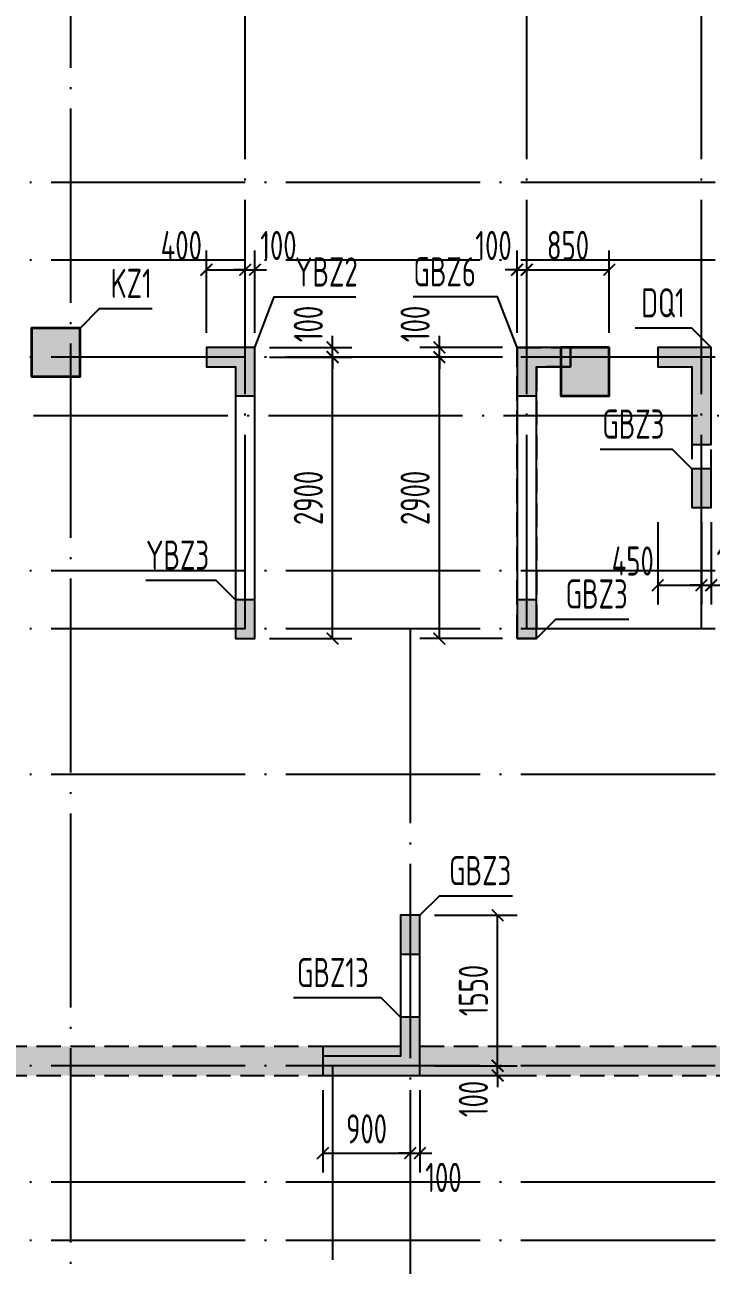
# Model space of a CAD drawing. Extents: x -812054 to 22247, y -644080 to 1003627.
# Drawn here: x -455726 to -448656, y -150435 to -137658 of the extents above; entities that cross this region are included whole.
import ezdxf
from ezdxf.enums import TextEntityAlignment as Align

# ---------------------------------------------------------------- set-up
doc = ezdxf.new("R2010")
doc.units = 0
doc.header["$LTSCALE"] = 1000
doc.linetypes.add('__DASH', pattern=[0.35, 0.25, -0.1])
doc.linetypes.add('DOTE', pattern=[2.42, 2, -0.2, 0.02, -0.2])
doc.layers.get('0').update_dxf_attribs({"linetype": 'CONTINUOUS'})
doc.layers.get('DEFPOINTS').update_dxf_attribs({"linetype": 'CONTINUOUS'})
for name, color, linetype in [('A-DOTE', 10, 'DOTE'), ('COLU_DE_TEXT', 7, 'CONTINUOUS'), ('LABEL', 1, 'CONTINUOUS'), ('S-Q墙填充', 252, 'CONTINUOUS'), ('S-Q墙实线', 6, 'CONTINUOUS'), ('S-Q墙标注', 3, 'CONTINUOUS'), ('S-X详图填充', 252, 'CONTINUOUS'), ('S-X详图实线', 4, 'CONTINUOUS'), ('S-Z柱实线', 6, 'CONTINUOUS')]:
    doc.layers.add(name, color=color, linetype=linetype)
doc.styles.add('TSSD_REIN', font='tssdeng.shx', dxfattribs={"width": 0.7, "height": 300, "bigfont": 'tssdchn.shx'})
doc.styles.add('结构文字', font='zstxt.shx', dxfattribs={"width": 0.7, "bigfont": 'zshz.shx'})
doc.dimstyles.new('STRUCK', dxfattribs={"dimtxt": 400, "dimasz": 121, "dimexe": 200, "dimexo": 150, "dimgap": 115, "dimtad": 1, "dimdec": 0, "dimdsep": 46, "dimtxsty": '结构文字', "dimblk": 'ARCHTICK', "dimcen": 400, "dimclrd": 3, "dimclre": 3, "dimclrt": 7, "dimadec": 0, "dimazin": 0, "dimtfac": 1, "dimtdec": 0, "dimtix": 1, "dimtmove": 2, "dimatfit": 3, "dimldrblk": '_DIMX', "dimfxl": 1, "dimtolj": 1, "dimtzin": 0, "dimarcsym": 0})

# ---------------------------------------------------------------- blocks, each defined once
blk = doc.blocks.new('20210812.03353967')
at = {"layer": 'A-DOTE'}
for p, q in [((-189570.9, -43152.1), (-189570.9, -60652.1)), ((-187770.9, -53352.1), (-187770.9, -43152.1)), ((-184870.9, -53352.1), (-184870.9, -43152.1)), ((-183070.9, -53352.1), (-183070.9, -43152.1)), ((-163570.9, -48752.1), (-216570.9, -48752.1)), ((-163570.9, -49552.1), (-216570.9, -49552.1)), ((-163570.9, -50552.1), (-216570.9, -50552.1)), ((-216570.9, -51151.8), (-163570.9, -51151.8)), ((-163570.9, -52752.1), (-216570.9, -52752.1)), ((-163570.9, -53352.1), (-216570.9, -53352.1)), ((-186070.9, -53352.1), (-186070.9, -60652.1)), ((-163570.9, -54852.1), (-216570.9, -54852.1)), ((-163570.9, -57852.1), (-216570.9, -57852.1)), ((-186870.9, -57852.1), (-186870.9, -60652.1)), ((-163570.9, -59052.1), (-216570.9, -59052.1)), ((-163570.9, -59652.1), (-216570.9, -59652.1))]:
    blk.add_line(p, q, dxfattribs=at)
blk = doc.blocks.new('_ArchTick')
at = {"color": 0, "linetype": 'ByBlock', "const_width": 0.15}
blk.add_lwpolyline([(-0.5, -0.5), (0.5, 0.5)], dxfattribs=at)
blk = doc.blocks.new('*D761')
at = {"layer": 'DEFPOINTS', "color": 0, "transparency": 16777216}
for p in [(-451656, -148381), (-450856, -148381), (-451656, -148481)]:
    blk.add_point(p, dxfattribs=at)
at = {"layer": 'S-Q墙标注', "color": 3, "lineweight": -2, "transparency": 16777216}
for p, q in [((-450856, -148381), (-450856, -148260)), ((-451506, -148381), (-450656, -148381)), ((-450856, -148481), (-450856, -148381)), ((-451506, -148481), (-450656, -148481)), ((-450856, -148481), (-450856, -148602))]:
    blk.add_line(p, q, dxfattribs=at)
at = {"layer": 'S-Q墙标注', "color": 3, "lineweight": -2, "transparency": 16777216, "xscale": 121, "yscale": 121, "zscale": 121}
for p, rotation in [((-450856, -148381), 270), ((-450856, -148481), 90)]:
    blk.add_blockref('_ArchTick', p, dxfattribs=dict(at, rotation=rotation))
at = {"layer": 'S-Q墙标注', "color": 7, "transparency": 16777216, "insert": (-451106, -148723), "char_height": 300, "attachment_point": 5, "rotation": 90, "style": 'TSSD_REIN'}
blk.add_mtext('\\A1;100', dxfattribs=at)
blk = doc.blocks.new('_DIMX')
blk.add_line((-150, 0), (150, 0))
at = {"const_width": 50}
blk.add_lwpolyline([(-70, -70), (70, 70)], dxfattribs=at)
blk = doc.blocks.new('*D762')
at = {"layer": 'DEFPOINTS', "color": 0, "transparency": 16777216}
for p in [(-451656, -146831), (-450856, -146831), (-451656, -148381)]:
    blk.add_point(p, dxfattribs=at)
at = {"layer": 'S-Q墙标注', "color": 3, "lineweight": -2, "transparency": 16777216}
for p, q in [((-451506, -146831), (-450656, -146831)), ((-450856, -148381), (-450856, -146831)), ((-451506, -148381), (-450656, -148381))]:
    blk.add_line(p, q, dxfattribs=at)
at = {"layer": 'S-Q墙标注', "color": 3, "lineweight": -2, "transparency": 16777216, "xscale": 121, "yscale": 121, "zscale": 121}
for p, rotation in [((-450856, -146831), 90), ((-450856, -148381), 270)]:
    blk.add_blockref('_ArchTick', p, dxfattribs=dict(at, rotation=rotation))
at = {"layer": 'S-Q墙标注', "color": 7, "transparency": 16777216, "insert": (-451106, -147606), "char_height": 300, "attachment_point": 5, "rotation": 90, "style": 'TSSD_REIN'}
blk.add_mtext('\\A1;1550', dxfattribs=at)
blk = doc.blocks.new('*D763')
at = {"layer": 'DEFPOINTS', "color": 0, "transparency": 16777216}
for p in [(-452656, -148481), (-451756, -148481), (-451756, -149281)]:
    blk.add_point(p, dxfattribs=at)
at = {"layer": 'S-Q墙标注', "color": 3, "lineweight": -2, "transparency": 16777216}
for p, q in [((-452656, -148631), (-452656, -149481)), ((-451756, -148631), (-451756, -149481)), ((-452656, -149281), (-451756, -149281))]:
    blk.add_line(p, q, dxfattribs=at)
at = {"layer": 'S-Q墙标注', "color": 3, "lineweight": -2, "transparency": 16777216, "xscale": 121, "yscale": 121, "zscale": 121, "rotation": 180}
blk.add_blockref('_ArchTick', (-452656, -149281), dxfattribs=at)
at = {"layer": 'S-Q墙标注', "color": 3, "lineweight": -2, "transparency": 16777216, "xscale": 121, "yscale": 121, "zscale": 121}
blk.add_blockref('_ArchTick', (-451756, -149281), dxfattribs=at)
at = {"layer": 'S-Q墙标注', "color": 7, "transparency": 16777216, "insert": (-452206, -149031), "char_height": 300, "attachment_point": 5, "style": 'TSSD_REIN'}
blk.add_mtext('\\A1;900', dxfattribs=at)
blk = doc.blocks.new('*D764')
at = {"layer": 'DEFPOINTS', "color": 0, "transparency": 16777216}
for p in [(-451756, -148481), (-451656, -148481), (-451656, -149281)]:
    blk.add_point(p, dxfattribs=at)
at = {"layer": 'S-Q墙标注', "color": 3, "lineweight": -2, "transparency": 16777216}
for p, q in [((-451756, -148631), (-451756, -149481)), ((-451656, -148631), (-451656, -149481)), ((-451756, -149281), (-451877, -149281)), ((-451756, -149281), (-451656, -149281)), ((-451656, -149281), (-451535, -149281))]:
    blk.add_line(p, q, dxfattribs=at)
at = {"layer": 'S-Q墙标注', "color": 3, "lineweight": -2, "transparency": 16777216, "xscale": 121, "yscale": 121, "zscale": 121}
blk.add_blockref('_ArchTick', (-451756, -149281), dxfattribs=at)
at = {"layer": 'S-Q墙标注', "color": 3, "lineweight": -2, "transparency": 16777216, "xscale": 121, "yscale": 121, "zscale": 121, "rotation": 180}
blk.add_blockref('_ArchTick', (-451656, -149281), dxfattribs=at)
at = {"layer": 'S-Q墙标注', "color": 7, "transparency": 16777216, "insert": (-451414, -149531), "char_height": 300, "attachment_point": 5, "style": 'TSSD_REIN'}
blk.add_mtext('\\A1;100', dxfattribs=at)
blk = doc.blocks.new('*D771')
at = {"layer": 'DEFPOINTS', "color": 0, "transparency": 16777216}
for p in [(-453356, -141081), (-452556, -141081), (-453356, -143981)]:
    blk.add_point(p, dxfattribs=at)
at = {"layer": 'S-Q墙标注', "color": 3, "lineweight": -2, "transparency": 16777216}
for p, q in [((-453206, -141081), (-452356, -141081)), ((-452556, -143981), (-452556, -141081)), ((-453206, -143981), (-452356, -143981))]:
    blk.add_line(p, q, dxfattribs=at)
at = {"layer": 'S-Q墙标注', "color": 3, "lineweight": -2, "transparency": 16777216, "xscale": 121, "yscale": 121, "zscale": 121}
for p, rotation in [((-452556, -141081), 90), ((-452556, -143981), 270)]:
    blk.add_blockref('_ArchTick', p, dxfattribs=dict(at, rotation=rotation))
at = {"layer": 'S-Q墙标注', "color": 7, "transparency": 16777216, "insert": (-452806, -142531), "char_height": 300, "attachment_point": 5, "rotation": 90, "style": 'TSSD_REIN'}
blk.add_mtext('\\A1;2900', dxfattribs=at)
blk = doc.blocks.new('*D772')
at = {"layer": 'DEFPOINTS', "color": 0, "transparency": 16777216}
for p in [(-453356, -140981), (-452556, -140981), (-453356, -141081)]:
    blk.add_point(p, dxfattribs=at)
at = {"layer": 'S-Q墙标注', "color": 3, "lineweight": -2, "transparency": 16777216}
for p, q in [((-452556, -140981), (-452556, -140860)), ((-453206, -140981), (-452356, -140981)), ((-452556, -141081), (-452556, -140981)), ((-453206, -141081), (-452356, -141081)), ((-452556, -141081), (-452556, -141202))]:
    blk.add_line(p, q, dxfattribs=at)
at = {"layer": 'S-Q墙标注', "color": 3, "lineweight": -2, "transparency": 16777216, "xscale": 121, "yscale": 121, "zscale": 121}
for p, rotation in [((-452556, -140981), 270), ((-452556, -141081), 90)]:
    blk.add_blockref('_ArchTick', p, dxfattribs=dict(at, rotation=rotation))
at = {"layer": 'S-Q墙标注', "color": 7, "transparency": 16777216, "insert": (-452806, -140739), "char_height": 300, "attachment_point": 5, "rotation": 90, "style": 'TSSD_REIN'}
blk.add_mtext('\\A1;100', dxfattribs=at)
blk = doc.blocks.new('*D773')
at = {"layer": 'DEFPOINTS', "color": 0, "transparency": 16777216}
for p in [(-453456, -140181), (-453856, -140981), (-453456, -140981)]:
    blk.add_point(p, dxfattribs=at)
at = {"layer": 'S-Q墙标注', "color": 3, "lineweight": -2, "transparency": 16777216}
for p, q in [((-453856, -140831), (-453856, -139981)), ((-453456, -140831), (-453456, -139981)), ((-453856, -140181), (-453456, -140181))]:
    blk.add_line(p, q, dxfattribs=at)
at = {"layer": 'S-Q墙标注', "color": 3, "lineweight": -2, "transparency": 16777216, "xscale": 121, "yscale": 121, "zscale": 121, "rotation": 180}
blk.add_blockref('_ArchTick', (-453856, -140181), dxfattribs=at)
at = {"layer": 'S-Q墙标注', "color": 3, "lineweight": -2, "transparency": 16777216, "xscale": 121, "yscale": 121, "zscale": 121}
blk.add_blockref('_ArchTick', (-453456, -140181), dxfattribs=at)
at = {"layer": 'S-Q墙标注', "color": 7, "transparency": 16777216, "insert": (-454114, -139931), "char_height": 300, "attachment_point": 5, "style": 'TSSD_REIN'}
blk.add_mtext('\\A1;400', dxfattribs=at)
blk = doc.blocks.new('*D774')
at = {"layer": 'DEFPOINTS', "color": 0, "transparency": 16777216}
for p in [(-453356, -140181), (-453456, -140981), (-453356, -140981)]:
    blk.add_point(p, dxfattribs=at)
at = {"layer": 'S-Q墙标注', "color": 3, "lineweight": -2, "transparency": 16777216}
for p, q in [((-453456, -140831), (-453456, -139981)), ((-453356, -140831), (-453356, -139981)), ((-453456, -140181), (-453577, -140181)), ((-453456, -140181), (-453356, -140181)), ((-453356, -140181), (-453235, -140181))]:
    blk.add_line(p, q, dxfattribs=at)
at = {"layer": 'S-Q墙标注', "color": 3, "lineweight": -2, "transparency": 16777216, "xscale": 121, "yscale": 121, "zscale": 121}
blk.add_blockref('_ArchTick', (-453456, -140181), dxfattribs=at)
at = {"layer": 'S-Q墙标注', "color": 3, "lineweight": -2, "transparency": 16777216, "xscale": 121, "yscale": 121, "zscale": 121, "rotation": 180}
blk.add_blockref('_ArchTick', (-453356, -140181), dxfattribs=at)
at = {"layer": 'S-Q墙标注', "color": 7, "transparency": 16777216, "insert": (-453114, -139931), "char_height": 300, "attachment_point": 5, "style": 'TSSD_REIN'}
blk.add_mtext('\\A1;100', dxfattribs=at)
blk = doc.blocks.new('*D775')
at = {"layer": 'DEFPOINTS', "color": 0, "transparency": 16777216}
for p in [(-451456, -141081), (-450656, -141081), (-450656, -143981)]:
    blk.add_point(p, dxfattribs=at)
at = {"layer": 'S-Q墙标注', "color": 3, "lineweight": -2, "transparency": 16777216}
for p, q in [((-450806, -141081), (-451656, -141081)), ((-451456, -143981), (-451456, -141081)), ((-450806, -143981), (-451656, -143981))]:
    blk.add_line(p, q, dxfattribs=at)
at = {"layer": 'S-Q墙标注', "color": 3, "lineweight": -2, "transparency": 16777216, "xscale": 121, "yscale": 121, "zscale": 121}
for p, rotation in [((-451456, -141081), 90), ((-451456, -143981), 270)]:
    blk.add_blockref('_ArchTick', p, dxfattribs=dict(at, rotation=rotation))
at = {"layer": 'S-Q墙标注', "color": 7, "transparency": 16777216, "insert": (-451706, -142531), "char_height": 300, "attachment_point": 5, "rotation": 90, "style": 'TSSD_REIN'}
blk.add_mtext('\\A1;2900', dxfattribs=at)
blk = doc.blocks.new('*D776')
at = {"layer": 'DEFPOINTS', "color": 0, "transparency": 16777216}
for p in [(-451456, -140981), (-450656, -140981), (-450656, -141081)]:
    blk.add_point(p, dxfattribs=at)
at = {"layer": 'S-Q墙标注', "color": 3, "lineweight": -2, "transparency": 16777216}
for p, q in [((-451456, -140981), (-451456, -140860)), ((-450806, -140981), (-451656, -140981)), ((-451456, -141081), (-451456, -140981)), ((-450806, -141081), (-451656, -141081)), ((-451456, -141081), (-451456, -141202))]:
    blk.add_line(p, q, dxfattribs=at)
at = {"layer": 'S-Q墙标注', "color": 3, "lineweight": -2, "transparency": 16777216, "xscale": 121, "yscale": 121, "zscale": 121}
for p, rotation in [((-451456, -140981), 270), ((-451456, -141081), 90)]:
    blk.add_blockref('_ArchTick', p, dxfattribs=dict(at, rotation=rotation))
at = {"layer": 'S-Q墙标注', "color": 7, "transparency": 16777216, "insert": (-451706, -140739), "char_height": 300, "attachment_point": 5, "rotation": 90, "style": 'TSSD_REIN'}
blk.add_mtext('\\A1;100', dxfattribs=at)
blk = doc.blocks.new('*D777')
at = {"layer": 'DEFPOINTS', "color": 0, "transparency": 16777216}
for p in [(-450556, -140181), (-450656, -140981), (-450556, -140981)]:
    blk.add_point(p, dxfattribs=at)
at = {"layer": 'S-Q墙标注', "color": 3, "lineweight": -2, "transparency": 16777216}
for p, q in [((-450656, -140831), (-450656, -139981)), ((-450556, -140831), (-450556, -139981)), ((-450656, -140181), (-450777, -140181)), ((-450656, -140181), (-450556, -140181)), ((-450556, -140181), (-450435, -140181))]:
    blk.add_line(p, q, dxfattribs=at)
at = {"layer": 'S-Q墙标注', "color": 3, "lineweight": -2, "transparency": 16777216, "xscale": 121, "yscale": 121, "zscale": 121}
blk.add_blockref('_ArchTick', (-450656, -140181), dxfattribs=at)
at = {"layer": 'S-Q墙标注', "color": 3, "lineweight": -2, "transparency": 16777216, "xscale": 121, "yscale": 121, "zscale": 121, "rotation": 180}
blk.add_blockref('_ArchTick', (-450556, -140181), dxfattribs=at)
at = {"layer": 'S-Q墙标注', "color": 7, "transparency": 16777216, "insert": (-450898, -139931), "char_height": 300, "attachment_point": 5, "style": 'TSSD_REIN'}
blk.add_mtext('\\A1;100', dxfattribs=at)
blk = doc.blocks.new('*D778')
at = {"layer": 'DEFPOINTS', "color": 0, "transparency": 16777216}
for p in [(-449706, -140181), (-450556, -140981), (-449706, -140981)]:
    blk.add_point(p, dxfattribs=at)
at = {"layer": 'S-Q墙标注', "color": 3, "lineweight": -2, "transparency": 16777216}
for p, q in [((-450556, -140831), (-450556, -139981)), ((-449706, -140831), (-449706, -139981)), ((-450556, -140181), (-449706, -140181))]:
    blk.add_line(p, q, dxfattribs=at)
at = {"layer": 'S-Q墙标注', "color": 3, "lineweight": -2, "transparency": 16777216, "xscale": 121, "yscale": 121, "zscale": 121, "rotation": 180}
blk.add_blockref('_ArchTick', (-450556, -140181), dxfattribs=at)
at = {"layer": 'S-Q墙标注', "color": 3, "lineweight": -2, "transparency": 16777216, "xscale": 121, "yscale": 121, "zscale": 121}
blk.add_blockref('_ArchTick', (-449706, -140181), dxfattribs=at)
at = {"layer": 'S-Q墙标注', "color": 7, "transparency": 16777216, "insert": (-450131, -139931), "char_height": 300, "attachment_point": 5, "style": 'TSSD_REIN'}
blk.add_mtext('\\A1;850', dxfattribs=at)
blk = doc.blocks.new('*D781')
at = {"layer": 'DEFPOINTS', "color": 0, "transparency": 16777216}
for p in [(-449206, -142631), (-448756, -142631), (-448756, -143431)]:
    blk.add_point(p, dxfattribs=at)
at = {"layer": 'S-Q墙标注', "color": 3, "lineweight": -2, "transparency": 16777216}
for p, q in [((-449206, -142781), (-449206, -143631)), ((-448756, -142781), (-448756, -143631)), ((-449206, -143431), (-448756, -143431))]:
    blk.add_line(p, q, dxfattribs=at)
at = {"layer": 'S-Q墙标注', "color": 3, "lineweight": -2, "transparency": 16777216, "xscale": 121, "yscale": 121, "zscale": 121, "rotation": 180}
blk.add_blockref('_ArchTick', (-449206, -143431), dxfattribs=at)
at = {"layer": 'S-Q墙标注', "color": 3, "lineweight": -2, "transparency": 16777216, "xscale": 121, "yscale": 121, "zscale": 121}
blk.add_blockref('_ArchTick', (-448756, -143431), dxfattribs=at)
at = {"layer": 'S-Q墙标注', "color": 7, "transparency": 16777216, "insert": (-449464, -143181), "char_height": 300, "attachment_point": 5, "style": 'TSSD_REIN'}
blk.add_mtext('\\A1;450', dxfattribs=at)
blk = doc.blocks.new('*D782')
at = {"layer": 'DEFPOINTS', "color": 0, "transparency": 16777216}
for p in [(-448756, -142631), (-448656, -142631), (-448656, -143431)]:
    blk.add_point(p, dxfattribs=at)
at = {"layer": 'S-Q墙标注', "color": 3, "lineweight": -2, "transparency": 16777216}
for p, q in [((-448756, -142781), (-448756, -143631)), ((-448656, -142781), (-448656, -143631)), ((-448756, -143431), (-448877, -143431)), ((-448756, -143431), (-448656, -143431)), ((-448656, -143431), (-448535, -143431))]:
    blk.add_line(p, q, dxfattribs=at)
at = {"layer": 'S-Q墙标注', "color": 3, "lineweight": -2, "transparency": 16777216, "xscale": 121, "yscale": 121, "zscale": 121}
blk.add_blockref('_ArchTick', (-448756, -143431), dxfattribs=at)
at = {"layer": 'S-Q墙标注', "color": 3, "lineweight": -2, "transparency": 16777216, "xscale": 121, "yscale": 121, "zscale": 121, "rotation": 180}
blk.add_blockref('_ArchTick', (-448656, -143431), dxfattribs=at)
at = {"layer": 'S-Q墙标注', "color": 7, "transparency": 16777216, "insert": (-448414, -143181), "char_height": 300, "attachment_point": 5, "style": 'TSSD_REIN'}
blk.add_mtext('\\A1;100', dxfattribs=at)

msp = doc.modelspace()

# ---------------------------------------------------------------- hatches: boundary and pattern name
at = {"layer": 'S-Q墙填充'}
h = msp.add_hatch(dxfattribs=at)
h.set_pattern_fill('ARMORED', color=252, scale=30, style=0)
h.set_pattern_definition([(50, (-226609.78, -77846.11), (215.17805, -18.82564), [22.5, -247.5]), (355, (-226609.78, -77846.1), (-41.6254, 225.65764), [18, -198]), (100.4514, (-226591.85, -77847.68), (173.55281, 206.83186), [19.12206, -210.34263]), (46.1842, (-226609.78, -77786.1), (320.17231, -49.6557), [33.75, -371.25]), (96.6356, (-226583.1, -77790.25), (280.3988, 292.23536), [28.6831, -315.5139]), (351.1842, (-226609.8, -77786.1), (280.3986, 292.2356), [27, -297]), (21, (-226579.78, -77801.11), (179.07212, -120.78567), [22.5, -247.5]), (326, (-226579.78, -77801.1), (72.9946, 217.54501), [18, -198]), (71.4514, (-226564.86, -77811.18), (252.06679, 96.75915), [19.12206, -210.34263]), (37.5, (-226609.784, -77846.11), (3.647957, 99.868156), [0, -195.6, 0, -201, 0, -198.75]), (7.5, (-226609.78, -77846.11), (78.92086, 118.323514), [0, -114.6, 0, -191.1, 0, -75.75]), (327.5, (-226676.68, -77846.11), (160.14673, -6.766462), [0, -75, 0, -234, 0, -310.5]), (317.5, (-226706.68, -77846.11), (174.95585, 30.031495), [0, -97.5, 0, -155.4, 0, -220.5]), (45, (-226609.78, -77846.11), (-106.06602, 106.06602), [])])
h.paths.add_polyline_path([(-470855.99, -148031.19), (-471155.99, -148031.08), (-471155.99, -148181.17), (-480055.99, -148181.18), (-480055.99, -145281.04), (-481942.16, -145281.04), (-481942.16, -141281.04), (-482242.16, -141281.04), (-482242.16, -145581.04), (-480355.99, -145581.04), (-480356.03, -148481.04), (-471155.95, -148481.41), (-471155.99, -149681.05), (-464356.01, -149680.77), (-464356.02, -148481.17), (-446155.95, -148481.77), (-446155.95, -149681.05), (-439356.01, -149681.05), (-439356.01, -148481.04), (-430056.01, -148481.06), (-430056.01, -140981.04), (-430756, -140981.04), (-430756, -141181.04), (-430356, -141181.04), (-430356.01, -148181.04), (-439356.01, -148181.04), (-439356.01, -148031.05), (-439656.01, -148031.05), (-439656.04, -149381.05), (-445855.99, -149381.05), (-445855.99, -148031.05), (-446155.99, -148031.07), (-446155.97, -148181.04), (-464356.03, -148178.49), (-464356.01, -148031.08), (-464656.01, -148031.04), (-464656.01, -149381.05), (-470855.98, -149381.05)])
at = {"layer": 'S-X详图填充'}
h = msp.add_hatch(color=256, dxfattribs=at)
h.dxf.hatch_style = 1
h.paths.add_polyline_path([(-455156.05, -140781.04), (-455656.05, -140781.04), (-455656.05, -141281.04), (-455156.05, -141281.04)])
h = msp.add_hatch(color=256, dxfattribs=at)
h.dxf.hatch_style = 1
h.paths.add_polyline_path([(-453556.03, -141481.04), (-453356.03, -141481.04), (-453356.03, -140981.04), (-453855.95, -140981.05), (-453855.95, -141181.05), (-453556.03, -141181.04)])
h = msp.add_hatch(color=256, dxfattribs=at)
h.dxf.hatch_style = 1
h.paths.add_polyline_path([(-450456.03, -141481.04), (-450456.03, -141181.04), (-450206.2, -141181.04), (-450206.2, -141481.04), (-449706.2, -141481.04), (-449706.2, -140981.04), (-450656.03, -140981.04), (-450656.03, -141481.04)])
h = msp.add_hatch(color=256, dxfattribs=at)
h.dxf.hatch_style = 1
h.paths.add_polyline_path([(-448856.04, -141981.04), (-448656.04, -141981.04), (-448656.04, -140981.04), (-449205.95, -140981.04), (-449205.95, -141181.04), (-448856.04, -141181.04)])
h = msp.add_hatch(color=256, dxfattribs=at)
h.dxf.hatch_style = 1
h.paths.add_polyline_path([(-448656.04, -142231.04), (-448856.04, -142231.04), (-448856.04, -142631.04), (-448656.04, -142631.04)])
h = msp.add_hatch(color=256, dxfattribs=at)
h.dxf.hatch_style = 1
h.paths.add_polyline_path([(-453356.03, -143581.04), (-453556.03, -143581.04), (-453556.03, -143981.04), (-453356.03, -143981.04)])
h = msp.add_hatch(color=256, dxfattribs=at)
h.dxf.hatch_style = 1
h.paths.add_polyline_path([(-450456.03, -143581.04), (-450656.03, -143581.04), (-450656.03, -143981.04), (-450456.03, -143981.04)])
h = msp.add_hatch(color=256, dxfattribs=at)
h.dxf.hatch_style = 1
h.paths.add_polyline_path([(-451856.03, -147231.04), (-451656.03, -147231.04), (-451656.03, -146831.04), (-451856.03, -146831.04)])
h = msp.add_hatch(color=256, dxfattribs=at)
h.dxf.hatch_style = 1
h.paths.add_polyline_path([(-451656.03, -147881.04), (-451856.03, -147881.04), (-451856.03, -148181.04), (-452656.03, -148181.04), (-452656.03, -148481.04), (-451656.03, -148481.04)])

# ---------------------------------------------------------------- linework, layer by layer
at = {"layer": 'LABEL'}
for points in [[(-453356.03, -140981.04), (-453156.03, -140461.34), (-452316.03, -140461.34)], [(-450656.03, -140981.04), (-450856.03, -140461.34), (-451726.35, -140461.34)], [(-455156.05, -140781.04), (-454956.05, -140581.04), (-454414.75, -140581.04)], [(-448656.04, -140981.04), (-448856.04, -140781.04), (-449439.97, -140781.04)], [(-448856.04, -142231.04), (-449056.04, -142031.04), (-449799.27, -142031.04)], [(-453556.03, -143581.04), (-453756.03, -143381.04), (-454481.29, -143381.04)], [(-450456.03, -143981.04), (-450256.03, -143781.04), (-449503.49, -143781.04)], [(-451656.03, -146831.04), (-451456.03, -146631.04), (-450703.07, -146631.04)], [(-451856.03, -147881.04), (-452056.03, -147681.04), (-452959.42, -147681.04)]]:
    msp.add_lwpolyline(points, dxfattribs=at)
at = {"layer": 'S-Q墙实线', "linetype": '__DASH'}
for points in [[(-453356.03, -143981.04), (-453356.03, -140981.04), (-453855.95, -140981.05), (-453855.95, -141181.05), (-453556.03, -141181.04), (-453556.03, -143981.04)], [(-450106.03, -141181.04), (-450456.03, -141181.04), (-450456.03, -143981.04), (-450656.03, -143981.04), (-450656.03, -140981.04), (-450106.03, -140981.04)], [(-448656.04, -142631.04), (-448656.04, -140981.04), (-449205.95, -140981.04), (-449205.95, -141181.04), (-448856.04, -141181.04), (-448856.04, -142631.04)]]:
    msp.add_lwpolyline(points, close=True, dxfattribs=at)
at = {"layer": 'S-Q墙实线'}
for points in [[(-453356.03, -140981.04), (-453855.95, -140981.05), (-453855.95, -141181.05), (-453556.03, -141181.04), (-453556.03, -143981.04), (-453356.03, -143981.04)], [(-450456.04, -143981.04), (-450456.04, -141181.04), (-450106.04, -141181.04), (-450106.04, -140981.04), (-450656.04, -140981.04), (-450656.04, -143981.04)], [(-449205.95, -141181.04), (-448856.04, -141181.04), (-448856.04, -141981.04), (-448656.04, -141981.04), (-448656.04, -140981.04), (-449205.95, -140981.04)], [(-452556.05, -148281.04), (-452656.03, -148281.04), (-452656.03, -148481.04), (-452556.05, -148481.04), (-451656.03, -148481.04), (-451656.03, -146831.04), (-451856.03, -146831.04), (-451856.03, -148281.04)]]:
    msp.add_lwpolyline(points, close=True, dxfattribs=at)
at = {"layer": 'S-Q墙实线', "linetype": '__DASH'}
for points in [[(-482242.21, -145581.04), (-480356.04, -145581.04), (-480356.03, -148481.04), (-471155.99, -148481.17), (-471156.04, -149681.05), (-464356.05, -149681.05), (-464356.1, -148481.17), (-446156, -148481.04), (-446156.03, -149681.05), (-439356.06, -149681.05), (-439356.06, -148481.04), (-430056.05, -148481.04), (-430056.04, -141181.04)], [(-446156.01, -148181.04), (-451656.03, -148181.04), (-451656.03, -146831.04), (-451856.03, -146831.04), (-451856.03, -148181.04), (-458656.05, -148181.04), (-458656.05, -146831.04), (-458856.05, -146831.04), (-458856.05, -148181.05)]]:
    msp.add_lwpolyline(points, dxfattribs=at)
at = {"layer": 'S-X详图实线'}
for points in [[(-455156.05, -140781.04), (-455656.05, -140781.04), (-455656.05, -141281.04), (-455156.05, -141281.04), (-455156.05, -140781.04)], [(-453556.03, -141481.04), (-453356.03, -141481.04), (-453356.03, -140981.04), (-453855.95, -140981.05), (-453855.95, -141181.05), (-453556.03, -141181.04), (-453556.03, -141481.04)], [(-450656.03, -141481.04), (-450456.03, -141481.04), (-450456.03, -141181.04), (-450206.2, -141181.04), (-450206.2, -141481.04), (-449706.2, -141481.04), (-449706.2, -140981.04), (-450656.03, -140981.04), (-450656.03, -141481.04)], [(-448856.04, -141981.04), (-448656.04, -141981.04), (-448656.04, -140981.04), (-449205.95, -140981.04), (-449205.95, -141181.04), (-448856.04, -141181.04), (-448856.04, -141981.04)], [(-448656.04, -142231.04), (-448856.04, -142231.04), (-448856.04, -142631.04), (-448656.04, -142631.04), (-448656.04, -142231.04)], [(-453356.03, -143581.04), (-453556.03, -143581.04), (-453556.03, -143981.04), (-453356.03, -143981.04), (-453356.03, -143581.04)], [(-450456.03, -143581.04), (-450656.03, -143581.04), (-450656.03, -143981.04), (-450456.03, -143981.04), (-450456.03, -143581.04)], [(-451856.03, -147231.04), (-451656.03, -147231.04), (-451656.03, -146831.04), (-451856.03, -146831.04), (-451856.03, -147231.04)], [(-451656.03, -147881.04), (-451856.03, -147881.04), (-451856.03, -148181.04), (-452656.03, -148181.04), (-452656.03, -148481.04), (-451656.03, -148481.04), (-451656.03, -147881.04)]]:
    msp.add_lwpolyline(points, close=True, dxfattribs=at)
at = {"layer": 'S-Z柱实线', "lineweight": 35}
for points in [[(-455156.05, -140781.04), (-455656.05, -140781.04), (-455656.05, -141281.04), (-455156.05, -141281.04)], [(-449706.2, -140981.04), (-450206.2, -140981.04), (-450206.2, -141481.04), (-449706.2, -141481.04)]]:
    msp.add_lwpolyline(points, close=True, dxfattribs=at)

# ---------------------------------------------------------------- block references
at = {"layer": 'A-DOTE'}
msp.add_blockref('20210812.03353967', (-265685.13, -90528.95), dxfattribs=at)

# ---------------------------------------------------------------- texts
at = {"layer": 'COLU_DE_TEXT', "style": 'TSSD_REIN', "width": 0.7}
for s, p in [('KZ1', (-454842.19, -140561.04)), ('YBZ2', (-452943.41, -140443.53)), ('GBZ6', (-451723.34, -140441.34)), ('DQ1', (-449376.04, -140761.04)), ('GBZ3', (-449777.97, -142011.04)), ('YBZ3', (-454477.95, -143361.04)), ('GBZ3', (-450156.03, -143761.04)), ('GBZ3', (-451356.03, -146611.04)), ('GBZ13', (-452923.34, -147661.04))]:
    msp.add_text(s, height=300, dxfattribs=at).set_placement(p, align=Align.BOTTOM_LEFT)

# ---------------------------------------------------------------- dimensions: what is measured, and where the dimension line sits
at = {"layer": 'S-Q墙标注'}
for base, p1, p2, picture, middle in [((-453456.04, -140181.04), (-453855.95, -140981.04), (-453456.04, -140981.04), '*D773', (-454114.02, -139931.04)), ((-453356.03, -140181.04), (-453456.04, -140981.04), (-453356.03, -140981.04), '*D774', (-453114.11, -139931.04)), ((-450556.04, -140181.04), (-450656.03, -140981.04), (-450556.04, -140981.04), '*D777', (-450897.96, -139931.04)), ((-448756.04, -143431.04), (-449205.95, -142631.04), (-448756.04, -142631.04), '*D781', (-449464.03, -143181.04)), ((-448656.03, -143431.04), (-448756.04, -142631.04), (-448656.03, -142631.04), '*D782', (-448414.11, -143181.04)), ((-451656.03, -149281.04), (-451756.04, -148481.04), (-451656.03, -148481.04), '*D764', (-451414.11, -149531.04))]:
    dim = msp.add_linear_dim(base=base, p1=p1, p2=p2, dimstyle='STRUCK', override={"dimtxt": 300, "dimgap": 100, "dimtxsty": 'TSSD_REIN'}, dxfattribs=at)
    dim.commit()
    dim.dimension.update_dxf_attribs({"geometry": picture, "text_midpoint": middle, "dimtype": 160})
for base, p1, p2, picture, middle in [((-449706.2, -140181.04), (-450556.04, -140981.04), (-449706.2, -140981.04), '*D778', (-450131.12, -139931.04)), ((-451756.04, -149281.04), (-452656.03, -148481.04), (-451756.04, -148481.04), '*D763', (-452206.04, -149031.04))]:
    dim = msp.add_linear_dim(base=base, p1=p1, p2=p2, dimstyle='STRUCK', override={"dimtxt": 300, "dimgap": 100, "dimtxsty": 'TSSD_REIN'}, dxfattribs=at)
    dim.commit()
    dim.dimension.update_dxf_attribs({"geometry": picture, "text_midpoint": middle})
for base, p1, p2, picture, middle in [((-452556.03, -140981.04), (-453356.03, -141081.04), (-453356.03, -140981.04), '*D772', (-452806.03, -140739.12)), ((-451456.03, -140981.04), (-450656.03, -141081.04), (-450656.03, -140981.04), '*D776', (-451706.03, -140739.12)), ((-450856.03, -148381.04), (-451656.03, -148481.04), (-451656.03, -148381.04), '*D761', (-451106.03, -148722.97))]:
    dim = msp.add_linear_dim(base=base, p1=p1, p2=p2, angle=90, dimstyle='STRUCK', override={"dimtxt": 300, "dimgap": 100, "dimtxsty": 'TSSD_REIN'}, dxfattribs=at)
    dim.commit()
    dim.dimension.update_dxf_attribs({"geometry": picture, "text_midpoint": middle, "dimtype": 160})
for base, p1, p2, picture, middle in [((-452556.03, -141081.04), (-453356.03, -143981.04), (-453356.03, -141081.04), '*D771', (-452806.03, -142531.04)), ((-451456.03, -141081.04), (-450656.03, -143981.04), (-450656.03, -141081.04), '*D775', (-451706.03, -142531.04)), ((-450856.03, -146831.04), (-451656.03, -148381.04), (-451656.03, -146831.04), '*D762', (-451106.03, -147606.04))]:
    dim = msp.add_linear_dim(base=base, p1=p1, p2=p2, angle=90, dimstyle='STRUCK', override={"dimtxt": 300, "dimgap": 100, "dimtxsty": 'TSSD_REIN'}, dxfattribs=at)
    dim.commit()
    dim.dimension.update_dxf_attribs({"geometry": picture, "text_midpoint": middle})

doc.saveas('drawing.dxf')
